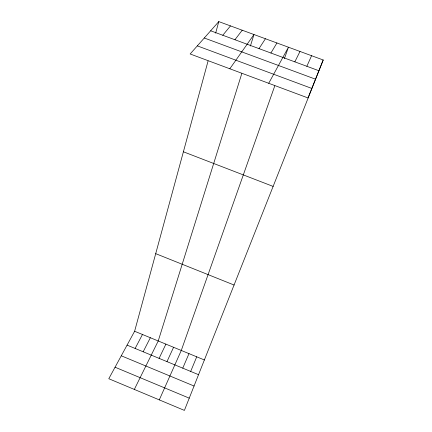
<?xml version="1.0" encoding="UTF-8"?>
<svg xmlns="http://www.w3.org/2000/svg" width="432" height="432" viewBox="0 0 432 432"><rect width="100%" height="100%" fill="white"/><g stroke="black" fill="none" stroke-linecap="round" stroke-linejoin="round"><path stroke-width="0.65" d="M323.206 59.983L308 97.94L190.156 53.978L218.781 21.6L323.206 59.983L184.394 410.4L108.794 378.729L134.617 331.258L208.084 60.966M215.638 33.161L218.781 21.6M241.79 73.543L158.225 340.972L134.33 389.426M250.398 45.997L253.978 34.538L229.824 68.78M274.784 85.855L181.278 350.455L159.284 399.881M284.429 58.558L288.441 47.207L268.72 83.29M190.674 371.428L196.722 356.81M182.758 368.15L188.989 353.63M306.85 66.285L311.585 55.712M166.973 361.622L173.578 347.29M159.1 358.366L165.893 344.126M294.835 61.852L299.997 51.451M143.176 351.778L150.341 337.727M135.119 348.446L142.468 334.492M270.913 53.023L276.923 42.968M259.006 48.627L265.432 38.745M234.938 39.744L242.212 30.213M222.782 35.257L230.477 25.898M210.665 30.78L318.902 70.735M204.282 38L315.511 79.191M197.321 45.873L311.812 88.43M183.395 151.783L273.164 186.424M155.709 253.654L234.133 285.044M134.617 331.258L204.466 359.996M127.073 345.119L198.607 374.706M121.268 355.79L194.098 386.035M115.058 367.211L189.27 398.164"/></g></svg>
